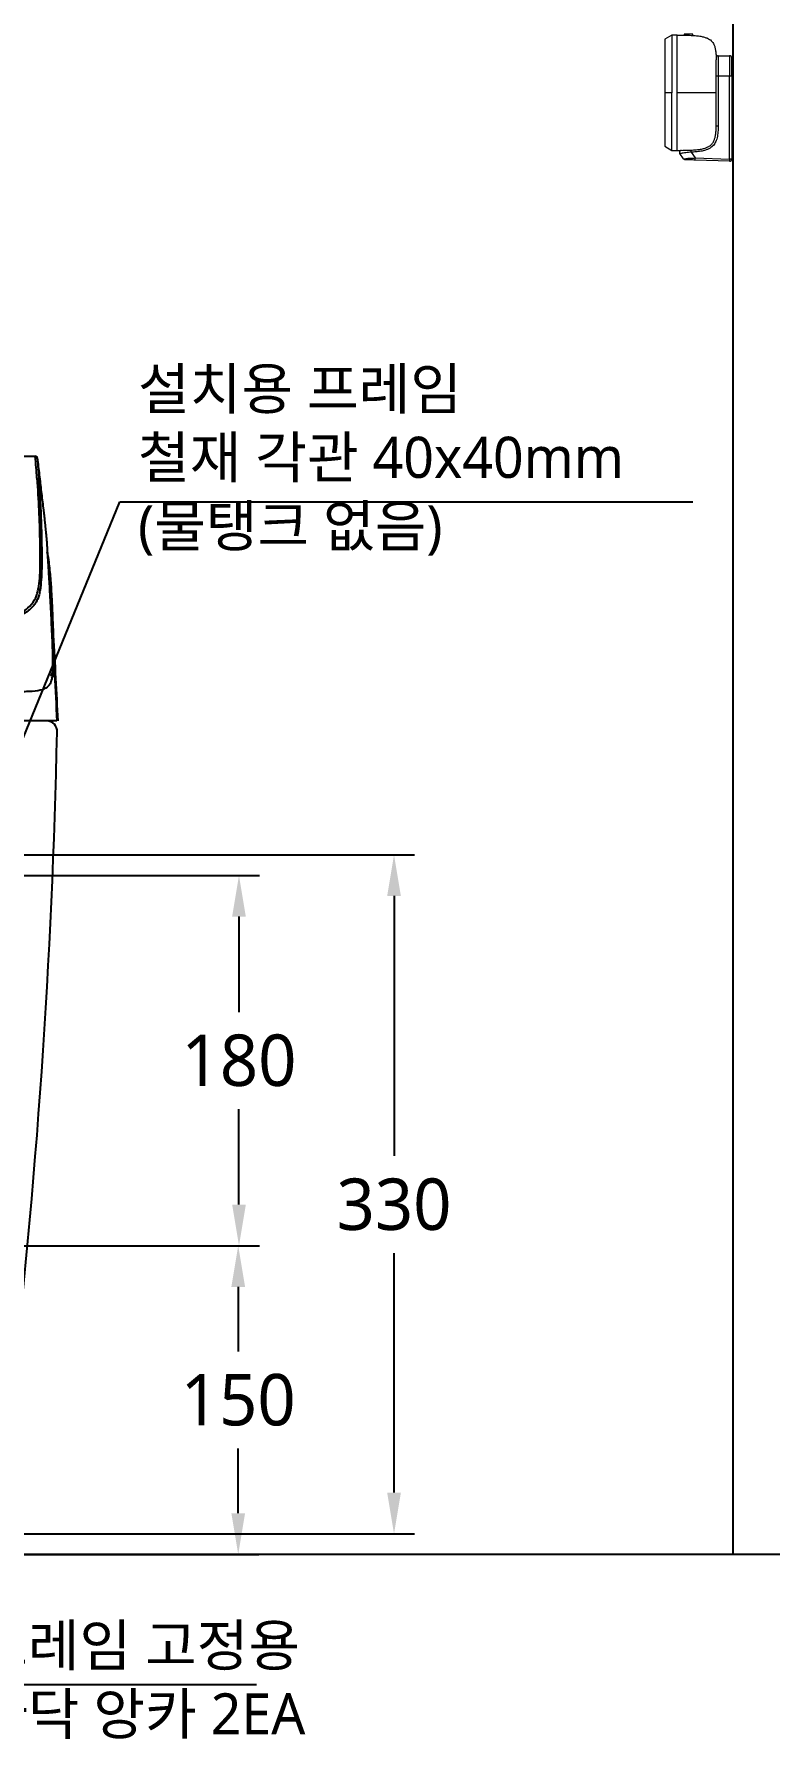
# Model space of a CAD drawing. Extents: x 7905 to 14077, y -986 to 9572.
# Drawn here: x 9788 to 10145, y -983 to -154 of the extents above; entities that cross this region are included whole.
import ezdxf

# ---------------------------------------------------------------- set-up
doc = ezdxf.new("R2010")
doc.units = 0
doc.header["$LTSCALE"] = 20
doc.header["$MEASUREMENT"] = 0
doc.layers.get('0').update_dxf_attribs({"linetype": 'CONTINUOUS'})
doc.layers.get('DEFPOINTS').update_dxf_attribs({"linetype": 'CONTINUOUS'})
for name, color, linetype in [('1', 1, 'CONTINUOUS'), ('2', 2, 'CONTINUOUS'), ('3', 3, 'CONTINUOUS'), ('SA-DOOR', 4, 'CONTINUOUS')]:
    doc.layers.add(name, color=color, linetype=linetype)
doc.styles.add('ROMANS', font='NanumGothic.ttf')
doc.styles.get("Standard").update_dxf_attribs({"font": 'NanumGothic.ttf'})
doc.dimstyles.get("Standard").update_dxf_attribs({"dimtxt": 2.5, "dimasz": 2, "dimexe": 2, "dimexo": 1, "dimgap": 1.5, "dimtad": 1, "dimdec": 0, "dimlfac": 10, "dimrnd": 0.5, "dimzin": 0, "dimdsep": 46, "dimtxsty": 'Standard', "dimcen": 0, "dimclrt": 2, "dimadec": 0, "dimazin": 0, "dimtfac": 1, "dimtdec": 0, "dimtmove": 0, "dimatfit": 3, "dimfxl": 0, "dimtolj": 1, "dimtzin": 0, "dimarcsym": 0})

# ---------------------------------------------------------------- blocks, each defined once
blk = doc.blocks.new('*D57')
at = {"layer": '3', "color": 3, "lineweight": -2}
for p, q in [((9709.71, -563.37), (9897.09, -563.37)), ((9887.09, -583.37), (9887.09, -629.73)), ((9887.09, -723.3), (9887.09, -676.95)), ((9603.95, -743.3), (9897.09, -743.3))]:
    blk.add_line(p, q, dxfattribs=at)
at = {"layer": '3', "color": 3}
for points in [[(9883.76, -583.37), (9890.42, -583.37), (9887.09, -563.37)], [(9883.76, -723.3), (9890.42, -723.3), (9887.09, -743.3)]]:
    blk.add_solid(points, dxfattribs=at)
at = {"layer": 'DEFPOINTS', "color": 0}
for p in [(9704.71, -563.37), (9887.09, -563.37), (9598.95, -743.3)]:
    blk.add_point(p, dxfattribs=at)
at = {"layer": '3', "color": 2, "insert": (9887.09, -653.34), "char_height": 25, "attachment_point": 5}
blk.add_mtext('\\A1;180', dxfattribs=at)
blk = doc.blocks.new('*D58')
at = {"layer": '3', "color": 3, "lineweight": -2}
for p, q in [((9654.95, -743.3), (9896.71, -743.3)), ((9886.71, -763.3), (9886.71, -794.73)), ((9886.71, -873.3), (9886.71, -841.88)), ((9603.95, -893.3), (9896.71, -893.3))]:
    blk.add_line(p, q, dxfattribs=at)
at = {"layer": '3', "color": 3}
for points in [[(9883.38, -763.3), (9890.04, -763.3), (9886.71, -743.3)], [(9883.38, -873.3), (9890.04, -873.3), (9886.71, -893.3)]]:
    blk.add_solid(points, dxfattribs=at)
at = {"layer": 'DEFPOINTS', "color": 0}
for p in [(9649.95, -743.3), (9598.95, -893.3), (9886.71, -893.3)]:
    blk.add_point(p, dxfattribs=at)
at = {"layer": '3', "color": 2, "insert": (9886.71, -818.3), "char_height": 25, "attachment_point": 5}
blk.add_mtext('\\A1;150', dxfattribs=at)
blk = doc.blocks.new('*D61')
at = {"layer": '3', "color": 3, "lineweight": -2}
for p, q in [((9763.95, -553.3), (9972.4, -553.3)), ((9962.4, -573.3), (9962.4, -699.68)), ((9962.4, -863.3), (9962.4, -746.93)), ((9763.95, -883.3), (9972.4, -883.3))]:
    blk.add_line(p, q, dxfattribs=at)
at = {"layer": '3', "color": 3}
for points in [[(9959.07, -573.3), (9965.74, -573.3), (9962.4, -553.3)], [(9959.07, -863.3), (9965.74, -863.3), (9962.4, -883.3)]]:
    blk.add_solid(points, dxfattribs=at)
at = {"layer": 'DEFPOINTS', "color": 0}
for p in [(9758.95, -553.3), (9758.95, -883.3), (9962.4, -883.3)]:
    blk.add_point(p, dxfattribs=at)
at = {"layer": '3', "color": 2, "insert": (9962.4, -723.3), "char_height": 25, "attachment_point": 5}
blk.add_mtext('\\A1;330', dxfattribs=at)

msp = doc.modelspace()

# ---------------------------------------------------------------- linework, layer by layer
at = {"color": 7, "linetype": 'Continuous', "lineweight": 15}
for p, q in [((10097.41572, -154.99746), (10093.95162, -156.99746)), ((10099.95162, -154.99746), (10097.41572, -154.99746)), ((10099.95162, -210.99746), (10099.95162, -154.99746)), ((10103.30162, -154.49746), (10103.30162, -155.02205)), ((10107.60162, -155.17977), (10107.60162, -154.49746)), ((10119.95162, -164.99746), (10125.45162, -164.99746)), ((10118.95162, -165.99746), (10118.95162, -166.72902)), ((10126.45162, -174.99746), (10126.45162, -165.99746)), ((10119.91672, -174.99746), (10118.95162, -174.99746)), ((10119.91672, -174.99746), (10119.91672, -199.00303)), ((10125.41672, -174.99746), (10119.91672, -174.99746)), ((10125.41672, -215.29168), (10125.41672, -174.99746)), ((10126.45162, -174.99746), (10125.41672, -174.99746)), ((10126.45162, -174.99746), (10126.45162, -215.29168)), ((10126.95162, -177.66173), (10126.95162, -184.66173)), ((10097.41572, -182.99746), (10093.95162, -182.99746)), ((10126.95162, -184.66173), (10126.95162, -191.66173)), ((10093.95162, -208.99746), (10097.41572, -210.99746)), ((10097.41572, -210.99746), (10099.95162, -210.99746)), ((10103.01616, -215.1104), (10101.23421, -212.56551)), ((10106.68183, -211.87749), (10108.66281, -214.70662)), ((10108.66281, -214.70662), (10125.41672, -215.29168)), ((10126.45162, -215.29168), (10125.41672, -215.29168)), ((10125.41672, -216.29108), (10108.66281, -215.70601))]:
    msp.add_line(p, q, dxfattribs=at)
at = {"color": 8, "linetype": 'Continuous', "lineweight": 15}
for p, q in [((10107.25637, -154.49746), (10103.30162, -154.49746)), ((10107.60162, -154.49746), (10107.25637, -154.49746))]:
    msp.add_line(p, q, dxfattribs=at)
at = {"color": 7, "linetype": 'Continuous', "lineweight": 15}
for centre, radius, start, end in [((10119.95162, -165.99746), 1, 90, 180), ((10125.45162, -165.99746), 1, 0, 90), ((10126.45162, -177.66173), 0.5, 0, 90), ((10126.45162, -191.66173), 0.5, 270, 0), ((10132.58512, -215.79138), 7.18579, 176.01247034, 183.98752966), ((10125.45162, -215.29168), 1, 268, 0)]:
    msp.add_arc(centre, radius, start, end, dxfattribs=at)
msp.add_arc((6291.80357, -417.085), 3507.76284, 353.3504772, 358.75123668)
for centre in [(10119.95162, -174.99746), (10125.45162, -174.99746)]:
    msp.add_ellipse(centre, major_axis=(0, 10), ratio=0.00348995, start_param=0, end_param=1.570796327, dxfattribs=at)
for points, knots in [([(10093.95162, -156.99746), (10093.95162, -157.03158), (10093.95162, -157.11479), (10093.95162, -157.77269), (10093.95162, -158.70181), (10093.95162, -159.86824), (10093.95162, -161.36808), (10093.95162, -163.16626), (10093.95162, -165.15386), (10093.95162, -167.4056), (10093.95162, -169.86585), (10093.95162, -172.45159), (10093.95162, -175.20099), (10093.95162, -178.04584), (10093.95162, -180.42145), (10093.95162, -182.08025), (10093.95162, -182.99746)], [0, 0, 0, 0, 0.073534227, 0.179335099, 0.233819379, 0.288303573, 0.394104558, 0.448588879, 0.503073123, 0.608874054, 0.663358367, 0.71784257, 0.823643512, 0.878127757, 0.932612019, 1, 1, 1, 1]), ([(10097.41572, -154.99746), (10097.41572, -154.99781), (10097.41572, -155.00085), (10097.41572, -155.0896), (10097.41572, -155.4061), (10097.41572, -155.92471), (10097.41572, -156.6382), (10097.41572, -157.53238), (10097.41572, -158.60321), (10097.41572, -159.85961), (10097.41572, -161.28276), (10097.41572, -162.8467), (10097.41572, -164.55045), (10097.41572, -166.40316), (10097.41572, -168.37548), (10097.41572, -170.43287), (10097.41572, -172.57743), (10097.41572, -174.81762), (10097.41572, -177.31137), (10097.41572, -180.04443), (10097.41572, -182.00948), (10097.41572, -182.99746)], [0, 0, 0, 0, 0.006863312, 0.059789616, 0.112715748, 0.167179619, 0.221643437, 0.274569573, 0.32749583, 0.381959605, 0.436423378, 0.489349646, 0.542275819, 0.596739647, 0.651203435, 0.704129659, 0.757055863, 0.811519684, 0.865983522, 0.93261978, 1, 1, 1, 1]), ([(10099.95162, -154.99706), (10101.17672, -155.00081), (10103.43214, -155.00773), (10106.54698, -155.09293), (10109.15096, -155.25992), (10111.31992, -155.53136), (10113.13156, -155.92917), (10114.54615, -156.43963), (10115.6541, -157.02504), (10116.52395, -157.69313), (10117.26666, -158.55698), (10117.87285, -159.6536), (10118.34333, -161.01794), (10118.68129, -162.69112), (10118.89663, -164.7185), (10118.93223, -166.19407), (10118.95162, -166.99746)], [0, 0, 0, 0, 0.136575413, 0.251436605, 0.347331962, 0.42736657, 0.49490898, 0.553695432, 0.594434749, 0.634167637, 0.675231198, 0.720512986, 0.773012487, 0.835502861, 0.910437344, 1, 1, 1, 1]), ([(10099.95162, -182.99746), (10099.95162, -181.94907), (10099.95162, -179.84894), (10099.95162, -176.74041), (10099.95162, -173.7093), (10099.95162, -170.79835), (10099.95162, -168.04027), (10099.95162, -165.46831), (10099.95162, -163.1231), (10099.95162, -161.02647), (10099.95162, -159.20351), (10099.95162, -157.68888), (10099.95162, -156.48842), (10099.95162, -155.63043), (10099.95162, -155.09756), (10099.95162, -155.03083), (10099.95162, -154.99746)], [0, 0, 0, 0, 0.071515311, 0.143258686, 0.2147739653, 0.2862892742, 0.3580326314, 0.4295479335, 0.5010632608, 0.5728066403, 0.6443220021, 0.7158372736, 0.7875806458, 0.8590959004, 0.929547997, 1, 1, 1, 1]), ([(10118.95162, -182.99746), (10118.95162, -182.34694), (10118.95162, -181.02589), (10118.95162, -179.04577), (10118.95162, -177.23477), (10118.95162, -175.62472), (10118.95162, -174.21726), (10118.95162, -172.89096), (10118.95162, -171.25596), (10118.95162, -169.86551), (10118.95162, -168.76565), (10118.95162, -167.89388), (10118.95162, -167.15555), (10118.95162, -167.04913), (10118.95162, -166.99746)], [0, 0, 0, 0, 0.077672986, 0.15773522, 0.240041378, 0.30440378, 0.368745204, 0.434477039, 0.500187616, 0.631454106, 0.695816423, 0.760158019, 0.883566033, 1, 1, 1, 1]), ([(10093.95162, -182.99746), (10093.95162, -184.43884), (10093.95162, -186.62248), (10093.95162, -189.48363), (10093.95162, -192.28244), (10093.95162, -194.96426), (10093.95162, -197.46272), (10093.95162, -199.82296), (10093.95162, -201.95663), (10093.95162, -203.81101), (10093.95162, -205.46658), (10093.95162, -206.81112), (10093.95162, -207.81341), (10093.95162, -208.44674), (10093.95162, -208.90488), (10093.95162, -208.96647), (10093.95162, -208.99746)], [0, 0, 0, 0, 0.105800919, 0.160285139, 0.214769419, 0.320570266, 0.375054556, 0.429538813, 0.535339635, 0.589823919, 0.644308211, 0.750109047, 0.804593347, 0.859077594, 0.929106454, 1, 1, 1, 1]), ([(10097.41572, -210.99746), (10097.41572, -210.99711), (10097.41572, -210.99408), (10097.41572, -210.90532), (10097.41572, -210.58882), (10097.41572, -210.07021), (10097.41572, -209.35673), (10097.41572, -208.46254), (10097.41572, -207.39171), (10097.41572, -206.13531), (10097.41572, -204.71216), (10097.41572, -203.14822), (10097.41572, -201.44448), (10097.41572, -199.59176), (10097.41572, -197.61944), (10097.41572, -195.56205), (10097.41572, -193.41749), (10097.41572, -191.1773), (10097.41572, -188.68356), (10097.41572, -185.95049), (10097.41572, -183.98544), (10097.41572, -182.99746)], [0, 0, 0, 0, 0.006863312, 0.059789614, 0.112715751, 0.167179622, 0.221643428, 0.274569579, 0.327495816, 0.381959591, 0.436423365, 0.489349661, 0.542275834, 0.596739628, 0.651203433, 0.704129676, 0.75705586, 0.811519682, 0.865983519, 0.932619782, 1, 1, 1, 1]), ([(10118.95162, -182.99746), (10118.93196, -182.99746), (10118.8959, -182.99746), (10118.67682, -182.99746), (10118.33221, -182.99746), (10117.8117, -182.99746), (10117.03727, -182.99746), (10115.91163, -182.99746), (10114.58283, -182.99746), (10113.05128, -182.99746), (10111.2444, -182.99746), (10109.08484, -182.99746), (10106.49656, -182.99746), (10103.4045, -182.99746), (10101.16686, -182.99746), (10099.95162, -182.99746)], [0, 0, 0, 0, 0.090388048, 0.165875599, 0.228716502, 0.281445114, 0.340941293, 0.394848378, 0.44951552, 0.508084956, 0.575425394, 0.655144597, 0.750499803, 0.864498538, 1, 1, 1, 1]), ([(10099.95162, -210.99746), (10099.95162, -210.96256), (10099.95162, -210.89266), (10099.95162, -210.34266), (10099.95162, -209.47726), (10099.95162, -208.26234), (10099.95162, -206.73424), (10099.95162, -204.90901), (10099.95162, -202.80046), (10099.95162, -200.44518), (10099.95162, -197.8716), (10099.95162, -195.1056), (10099.95162, -192.18913), (10099.95162, -189.17212), (10099.95162, -186.0958), (10099.95162, -184.03024), (10099.95162, -182.99746)], [0, 0, 0, 0, 0.071515295, 0.143258655, 0.214773987, 0.286289294, 0.358032595, 0.429547974, 0.5010633, 0.572806649, 0.644321915, 0.715837242, 0.787580564, 0.859095924, 0.92954796, 1, 1, 1, 1]), ([(10118.95162, -198.99746), (10118.95162, -198.97451), (10118.95162, -198.92791), (10118.95162, -198.54371), (10118.95162, -197.96224), (10118.95162, -197.22852), (10118.95162, -196.40622), (10118.95162, -195.4385), (10118.95162, -193.9637), (10118.95162, -192.25156), (10118.95162, -190.37004), (10118.95162, -188.44673), (10118.95162, -185.98325), (10118.95162, -183.97324), (10118.95162, -182.99746)], [0, 0, 0, 0, 0.077673076, 0.157735287, 0.240041244, 0.304403581, 0.368745152, 0.434476974, 0.500187503, 0.63145408, 0.695816538, 0.760157889, 0.883566114, 1, 1, 1, 1]), ([(10099.95162, -210.99746), (10101.16686, -210.99393), (10103.4045, -210.98744), (10106.49656, -210.90377), (10109.08484, -210.7405), (10111.2444, -210.47539), (10113.05128, -210.08761), (10114.58283, -209.54768), (10115.91163, -208.83304), (10117.03727, -207.8015), (10117.81171, -206.50705), (10118.3322, -205.02034), (10118.67682, -203.33798), (10118.8959, -201.2958), (10118.93196, -199.80812), (10118.95162, -198.99746)], [0, 0, 0, 0, 0.135501442, 0.249500155, 0.344855347, 0.424574537, 0.49191495, 0.550484447, 0.605151547, 0.65905867, 0.718554664, 0.771283528, 0.83412415, 0.909611828, 1, 1, 1, 1]), ([(10119.91672, -199.00303), (10119.90476, -199.5574), (10119.87257, -201.04954), (10119.67836, -203.46967), (10119.18041, -205.6748), (10118.51305, -207.2156), (10117.9286, -208.16994), (10117.18533, -209.0094), (10116.23721, -209.76921), (10115.08712, -210.39542), (10113.46928, -211.00544), (10111.45558, -211.47288), (10109.07632, -211.75504), (10107.48, -211.83667), (10106.68183, -211.87749)], [0, 0, 0, 0, 0.076601191, 0.206181072, 0.335103647, 0.386396042, 0.437619191, 0.489064659, 0.540529412, 0.604777777, 0.669158466, 0.779069909, 0.889534023, 1, 1, 1, 1]), ([(10118.95162, -198.99746), (10118.96267, -198.99754), (10118.98477, -198.99771), (10119.15721, -198.99873), (10119.41085, -199.00018), (10119.66255, -199.00161), (10119.83471, -199.00257), (10119.89676, -199.00292), (10119.91672, -199.00303)], [0, 0, 0, 0, 0.219542224, 0.439078902, 0.658619302, 0.878163175, 0.960806269, 1, 1, 1, 1]), ([(10102.04048, -210.99202), (10101.95022, -211.0003), (10101.76969, -211.01686), (10101.51987, -211.13248), (10101.30894, -211.30566), (10101.15248, -211.53032), (10101.06151, -211.78853), (10101.04415, -212.06089), (10101.09621, -212.3312), (10101.18821, -212.48741), (10101.23421, -212.56551)], [0, 0, 0, 0, 0.125000132, 0.250000113, 0.375000329, 0.500000246, 0.624999905, 0.750000201, 0.875000363, 1, 1, 1, 1]), ([(10106.68183, -211.87749), (10106.68181, -211.87749), (10106.26609, -211.90347), (10105.42807, -211.99314), (10104.1129, -212.12304), (10102.85102, -212.31784), (10101.91286, -212.48778), (10101.33404, -212.55912), (10101.23421, -212.56551), (10101.23421, -212.56551), (10101.23421, -212.56551)], [0, 0, 0, 0, 0.000007059, 0.1477071, 0.294999602, 0.474236465, 0.630333428, 0.77629898, 0.999993009, 1, 1, 1, 1]), ([(10103.01616, -215.1104), (10103.01616, -215.1104), (10103.01616, -215.1104), (10103.03368, -215.10827), (10103.21488, -215.10459), (10103.83589, -215.04643), (10104.74762, -214.91828), (10105.95718, -214.79119), (10107.29398, -214.72921), (10108.20568, -214.70662), (10108.66279, -214.70662), (10108.66281, -214.70662)], [0, 0, 0, 0, 0.000006865, 0.055242075, 0.251417128, 0.38796006, 0.529554514, 0.684637183, 0.842045004, 0.999993135, 1, 1, 1, 1]), ([(10103.80041, -215.53622), (10103.72351, -215.52839), (10103.56971, -215.51274), (10103.35443, -215.42251), (10103.1615, -215.2911), (10103.06461, -215.17063), (10103.01616, -215.1104)], [0, 0, 0, 0, 0.2500002841, 0.4999996178, 0.7500001395, 1, 1, 1, 1]), ([(10106.67019, -210.87857), (10106.66633, -210.89377), (10106.65861, -210.92416), (10106.65785, -211.15524), (10106.66515, -211.48521), (10106.67627, -211.74673), (10106.68183, -211.87749)], [0, 0, 0, 0, 0.249998577, 0.499997512, 0.749998829, 1, 1, 1, 1]), ([(10108.66281, -215.70601), (10108.65877, -215.69086), (10108.65069, -215.66054), (10108.64723, -215.42937), (10108.65069, -215.09919), (10108.65877, -214.83748), (10108.66281, -214.70662)], [0, 0, 0, 0, 0.25000039, 0.500001227, 0.750000078, 1, 1, 1, 1]), ([(10108.66281, -215.70601), (10108.25061, -215.69162), (10107.42743, -215.66287), (10106.26117, -215.62215), (10105.25039, -215.58685), (10104.49695, -215.56054), (10103.96854, -215.54209), (10103.81335, -215.53667), (10103.80283, -215.5363), (10103.80041, -215.53622)], [0, 0, 0, 0, 0.16997126, 0.339443394, 0.488315491, 0.614407059, 0.740527227, 0.940514455, 1, 1, 1, 1])]:
    msp.add_open_spline(points, degree=3, knots=knots, dxfattribs=at)
at = {"layer": '1', "color": 7, "linetype": 'Continuous'}
for p, q in [((9792.84626, -488.3024), (9405.13098, -488.3024)), ((9798.63682, -488.3024), (9783.68473, -488.3024))]:
    msp.add_line(p, q, dxfattribs=at)
for centre, major_axis, ratio, start_param, end_param in [((9793.25087, -407.93678), (-0.99082, -0.13518), 0.925220894, 3.051698146, 3.678296221), ((9796.45911, -465.64049), (0.99949, 0.03198), 0.96314902, 0.021157357, 1.539991347)]:
    msp.add_ellipse(centre, major_axis=major_axis, ratio=ratio, start_param=start_param, end_param=end_param, dxfattribs=at)
for points, knots in [([(9409.85932, -359.64469), (9435.08686, -359.50592), (9485.53706, -359.22839), (9561.20624, -359.06657), (9636.86106, -359.06676), (9712.50156, -359.22889), (9762.92307, -359.50646), (9788.13149, -359.64524)], [0, 0, 0, 0, 0.200076281, 0.400113961, 0.60011352, 0.800075376, 1, 1, 1, 1]), ([(9789.11188, -360.46262), (9789.25089, -362.29583), (9789.52882, -365.96097), (9789.76665, -369.39376), (9789.88552, -371.10956)], [0, 0, 0, 0, 0.500172773, 1, 1, 1, 1]), ([(9788.92924, -370.27848), (9789.68645, -381.12044), (9790.11191, -391.02282), (9790.36859, -404.69953), (9790.41803, -409.12314), (9790.27215, -417.23085), (9790.09743, -420.81058), (9789.5896, -423.92419)], [0, 0, 0, 0, 0.5, 0.5, 0.75, 0.75, 1, 1, 1, 1]), ([(9789.88552, -371.10956), (9789.99847, -372.82062), (9790.23875, -376.4606), (9790.55109, -382.02316), (9790.82551, -388.0516), (9791.04745, -394.47989), (9791.20946, -401.6372), (9791.28491, -408.22637), (9791.2424, -414.55829), (9791.06335, -419.88317), (9790.66516, -423.15009), (9790.46674, -424.77794)], [0, 0, 0, 0, 0.079654736, 0.169451761, 0.269417091, 0.379574862, 0.499943404, 0.652910052, 0.75013583, 0.875496116, 1, 1, 1, 1]), ([(9791.97121, -384.8178), (9792.02445, -385.26815), (9792.12951, -386.15678), (9792.28866, -387.53102), (9792.42038, -388.68979), (9792.51099, -389.49759), (9792.56166, -389.95293), (9792.63438, -390.60917), (9792.74027, -391.57523), (9792.87398, -392.81997), (9792.99765, -393.99546), (9793.14909, -395.46595), (9793.28488, -396.83308), (9793.40219, -398.06846), (9793.4817, -398.93626), (9793.5523, -399.7421), (9793.61217, -400.47015), (9793.66108, -401.11832), (9793.6838, -401.47039), (9793.69537, -401.6497)], [0, 0, 0, 0, 0.070483387, 0.13907771, 0.20718271, 0.242378303, 0.258452355, 0.274481061, 0.339445133, 0.401654855, 0.461925405, 0.520920341, 0.636325365, 0.693826169, 0.752122146, 0.811597252, 0.872427789, 0.935026417, 1, 1, 1, 1]), ([(9793.69537, -401.6497), (9793.70566, -401.82123), (9793.73855, -402.36957), (9793.80568, -403.49263), (9793.9103, -405.23242), (9794.0527, -407.58925), (9794.23327, -410.56724), (9794.45084, -414.16199), (9794.70145, -418.35221), (9794.97644, -423.08304), (9795.26753, -428.31562), (9795.56647, -433.99594), (9795.86347, -440.04856), (9796.1437, -446.36442), (9796.39213, -452.78022), (9796.56034, -459.0372), (9796.53691, -464.71926), (9796.03664, -469.11012), (9794.63745, -471.54156), (9791.85225, -473.29942), (9786.87999, -474.00685), (9779.0299, -474.14584), (9768.34762, -474.12709), (9754.42317, -474.11788), (9736.24981, -474.10494), (9712.49122, -474.0922), (9681.43021, -474.07816), (9642.40833, -474.06478), (9608.5086, -474.05012), (9582.4945, -474.04629), (9562.85941, -474.04951), (9538.45994, -474.05598), (9511.06909, -474.0668), (9483.44013, -474.08127), (9458.02125, -474.10162), (9436.68434, -474.11808), (9421.06824, -474.16359), (9411.19175, -474.06756), (9406.38754, -473.3185), (9404.2536, -472.1542), (9403.17109, -471.05857), (9402.35048, -469.81775), (9401.62612, -467.29436), (9401.34003, -461.37308), (9401.63211, -450.79646), (9402.28881, -435.91596), (9403.14608, -420.34535), (9403.8695, -408.5486), (9404.19326, -403.15187), (9404.28337, -401.6497)], [0, 0, 0, 0, 0.001118537, 0.003575693, 0.007371455, 0.012505785, 0.018978578, 0.026789602, 0.035938429, 0.046425111, 0.058249919, 0.071412611, 0.085912917, 0.101750405, 0.118924396, 0.137434634, 0.157279663, 0.178459995, 0.200993302, 0.224880429, 0.250116531, 0.276697704, 0.304620802, 0.333887772, 0.364501631, 0.396462418, 0.429759725, 0.464380901, 0.500342781, 0.511789381, 0.527895711, 0.548652277, 0.574047013, 0.604075733, 0.638738003, 0.678033209, 0.71851857, 0.751228945, 0.776160001, 0.793309977, 0.80268436, 0.811892736, 0.828579014, 0.852742836, 0.884394034, 0.923538413, 0.964678945, 0.99016847, 1, 1, 1, 1]), ([(9790.46674, -424.77794), (9790.32888, -425.50888), (9790.05741, -426.94817), (9789.39053, -428.87679), (9788.52964, -430.6065), (9787.4804, -432.14044), (9786.2538, -433.49542), (9784.85769, -434.68358), (9783.3028, -435.71611), (9781.6012, -436.60734), (9778.21813, -437.99018), (9771.8583, -439.67081), (9760.32036, -441.48337), (9747.32977, -442.68991), (9730.29005, -443.62099), (9707.85629, -444.34011), (9674.27865, -444.63476), (9635.68432, -444.59783), (9597.84099, -444.61658), (9563.79403, -444.61619), (9535.85741, -444.59081), (9515.10723, -444.51326), (9495.33775, -444.34094), (9476.0728, -443.93359), (9459.89419, -443.25793), (9445.29975, -442.2639), (9433.1379, -440.86702), (9423.58745, -439.15469), (9417.19047, -437.15286), (9413.00594, -434.82629), (9409.8196, -431.59497), (9407.82889, -427.43227), (9407.15834, -422.61954), (9406.82493, -417.59396), (9406.68629, -412.36731), (9406.71208, -408.29712), (9406.72554, -406.17345)], [0, 0, 0, 0, 0.01363239, 0.026843884, 0.039636347, 0.052011338, 0.063969285, 0.075510931, 0.08663774, 0.097351553, 0.107653575, 0.14388462, 0.185510718, 0.232509231, 0.256268924, 0.30863355, 0.366526239, 0.409252422, 0.455718417, 0.501109935, 0.53053429, 0.561831707, 0.587262367, 0.622724984, 0.665169316, 0.693167148, 0.736588254, 0.778757573, 0.805081431, 0.832178442, 0.860065096, 0.893414101, 0.924465913, 0.947353234, 0.972530975, 1, 1, 1, 1]), ([(9794.24892, -407.88444), (9794.42428, -409.23317), (9794.77476, -411.92873), (9795.33819, -417.34368), (9795.79938, -423.07766), (9796.04897, -427.38357), (9796.13367, -429.05041)], [0, 0, 0, 0, 0.189410807, 0.378552908, 0.757037294, 1, 1, 1, 1]), ([(9598.98937, -443.86675), (9599.49016, -443.86667), (9600.49165, -443.86652), (9602.49536, -443.86604), (9605.99901, -443.8653), (9612.99505, -443.86382), (9626.87031, -443.86018), (9645.04945, -443.85086), (9667.02395, -443.81188), (9690.26996, -443.69593), (9719.55142, -443.28376), (9742.19514, -442.30451), (9759.02758, -440.69723), (9769.70433, -439.05037), (9778.59042, -437.03655), (9784.53585, -433.89103), (9787.72018, -430.02121), (9789.05779, -426.70669), (9789.44377, -424.68721), (9789.58961, -423.92414)], [0, 0, 0, 0, 0.003956502, 0.007912354, 0.015831794, 0.03164665, 0.063259489, 0.126098337, 0.178756219, 0.251565486, 0.343901539, 0.501387127, 0.585044984, 0.667996656, 0.750129978, 0.844284473, 0.916878931, 0.968592728, 1, 1, 1, 1]), ([(9799.23944, -488.3024), (9798.87521, -481.35476), (9798.14684, -467.45973), (9797.10498, -447.57777), (9796.42814, -434.66281), (9796.11562, -428.6993)], [0, 0, 0, 0, 0.350136204, 0.699954332, 1, 1, 1, 1]), ([(9796.13367, -429.05041), (9796.18092, -429.98016), (9796.24429, -431.33513), (9796.33568, -433.53105), (9796.42916, -436.06825), (9796.59937, -440.64548), (9796.8196, -446.69329), (9797.062, -453.53811), (9797.23428, -458.61642), (9797.3592, -462.50354), (9797.42072, -464.42988), (9797.45772, -465.58816)], [0, 0, 0, 0, 0.066816136, 0.097919498, 0.160129453, 0.253454675, 0.440098181, 0.626741532, 0.813370435, 0.887782287, 1, 1, 1, 1]), ([(9797.45772, -465.58816), (9797.43862, -465.75727), (9797.40149, -466.08591), (9797.05114, -466.55444), (9796.54594, -466.97614), (9796.10964, -467.23767), (9795.88374, -467.35696)], [0, 0, 0, 0, 0.277923991, 0.540085191, 0.786524775, 1, 1, 1, 1])]:
    msp.add_open_spline(points, degree=3, knots=knots, dxfattribs=at)
for points in [[(9788.92925, -370.27841), (9788.69199, -366.87469), (9788.42389, -363.35028), (9788.13149, -359.64525)], [(9788.76873, -359.89714), (9788.58511, -359.74375), (9788.35239, -359.64076), (9788.13158, -359.63939)], [(9789.11185, -360.46256), (9789.08917, -360.25789), (9788.95393, -360.05191), (9788.76873, -359.8972)], [(9789.11187, -360.46262), (9789.43074, -363.21423), (9790.06752, -368.68561), (9791.02009, -376.79969), (9791.65434, -382.15454), (9791.97121, -384.8178)], [(9788.92924, -370.27841), (9789.36462, -370.29131), (9789.83708, -370.70345), (9789.8855, -371.10957)], [(9794.21769, -407.68593), (9794.14002, -407.10188), (9794.0561, -406.59213), (9793.96819, -406.19015)], [(9789.58961, -423.92415), (9789.99655, -423.97293), (9790.41328, -424.37776), (9790.46673, -424.77799)], [(9795.48757, -466.17354), (9796.14152, -465.69804), (9796.47545, -465.18823), (9796.45911, -464.67731)], [(9797.45772, -465.58816), (9797.85075, -473.15957), (9798.24378, -480.73098), (9798.63682, -488.3024)]]:
    msp.add_open_spline(points, degree=3, dxfattribs=at)
at = {"layer": '3'}
msp.add_line((10126.95162, -90.6361), (10126.95162, -893.3024), dxfattribs=at)
at = {"layer": '3', "color": 7}
msp.add_arc((9793.73853, -493.3024), 5, 356.01425943, 90, dxfattribs=at)
at = {"layer": 'SA-DOOR', "color": 7}
msp.add_lwpolyline([(8198.95162, 1275.95857), (10879.9466, 1275.95857), (10879.9466, -893.3024), (8198.95162, -893.3024)], close=True, dxfattribs=at)

# ---------------------------------------------------------------- texts
at = {"layer": '2', "ltscale": 1.2, "char_height": 20, "attachment_point": 4, "style": 'ROMANS'}
for s, insert in [('설치용 프레임 \\P철재 각관 40x40mm\\P(물탱크 없음)', (9838.05861, -362.38879)), ('프레임 고정용 \\P바닥 앙카 2EA', (9759.3943, -955.21995))]:
    msp.add_mtext(s, dxfattribs=dict(at, insert=insert))

# ---------------------------------------------------------------- dimensions: what is measured, and where the dimension line sits
at = {"layer": '3'}
for base, p1, p2, picture, middle in [((9962.40296, -883.3024), (9758.95162, -553.3024), (9758.95162, -883.3024), '*D61', (9962.40296, -723.3024)), ((9887.08936, -563.37454), (9598.95162, -743.3024), (9704.71488, -563.37454), '*D57', (9887.08936, -653.33847))]:
    dim = msp.add_linear_dim(base=base, p1=p1, p2=p2, angle=90, dimstyle='Standard', override={"dimtxt": 25, "dimasz": 20, "dimexe": 10, "dimexo": 5, "dimgap": 10, "dimtih": 1, "dimtoh": 1, "dimdec": 4, "dimlfac": 1, "dimzin": 8, "dimclrd": 3, "dimclre": 3, "dimtdec": 4, "dimarcsym": 1}, dxfattribs=at)
    dim.commit()
    dim.dimension.update_dxf_attribs({"geometry": picture, "text_midpoint": middle, "dimtype": 160})
dim = msp.add_linear_dim(base=(9886.70936, -893.3024), p1=(9649.95162, -743.3024), p2=(9598.95162, -893.3024), angle=90, dimstyle='Standard', override={"dimtxt": 25, "dimasz": 20, "dimexe": 10, "dimexo": 5, "dimgap": 10, "dimtih": 1, "dimtoh": 1, "dimdec": 4, "dimlfac": 1, "dimzin": 8, "dimclrd": 3, "dimclre": 3, "dimtdec": 4, "dimarcsym": 1}, dxfattribs=at)
dim.commit()
dim.dimension.update_dxf_attribs({"geometry": '*D58', "text_midpoint": (9886.70936, -818.3024)})

# ---------------------------------------------------------------- leaders
msp.add_leader([(9758.95162, -553.3024), (9829.26069, -381.78589), (10107.5933, -381.78589)], dimstyle='Standard', override={"dimscale": 1.2, "dimtxt": 20, "dimasz": 20, "dimexe": 5, "dimgap": 10, "dimtad": 0, "dimtoh": 1, "dimlfac": 1, "dimzin": 12, "dimclrd": 3, "dimclre": 3, "dimazin": 2, "dimarcsym": 1})
msp.add_leader([(9705.85783, -883.3024), (9750.30753, -956.46714), (9895.56966, -956.46714)], dimstyle='Standard', override={"dimtxt": 25, "dimasz": 20, "dimexe": 10, "dimexo": 5, "dimgap": 10, "dimtad": 0, "dimtih": 1, "dimtoh": 1, "dimdec": 4, "dimlfac": 1, "dimzin": 8, "dimclrd": 3, "dimclre": 3, "dimtdec": 4, "dimarcsym": 1}, dxfattribs=at)

doc.saveas('drawing.dxf')
